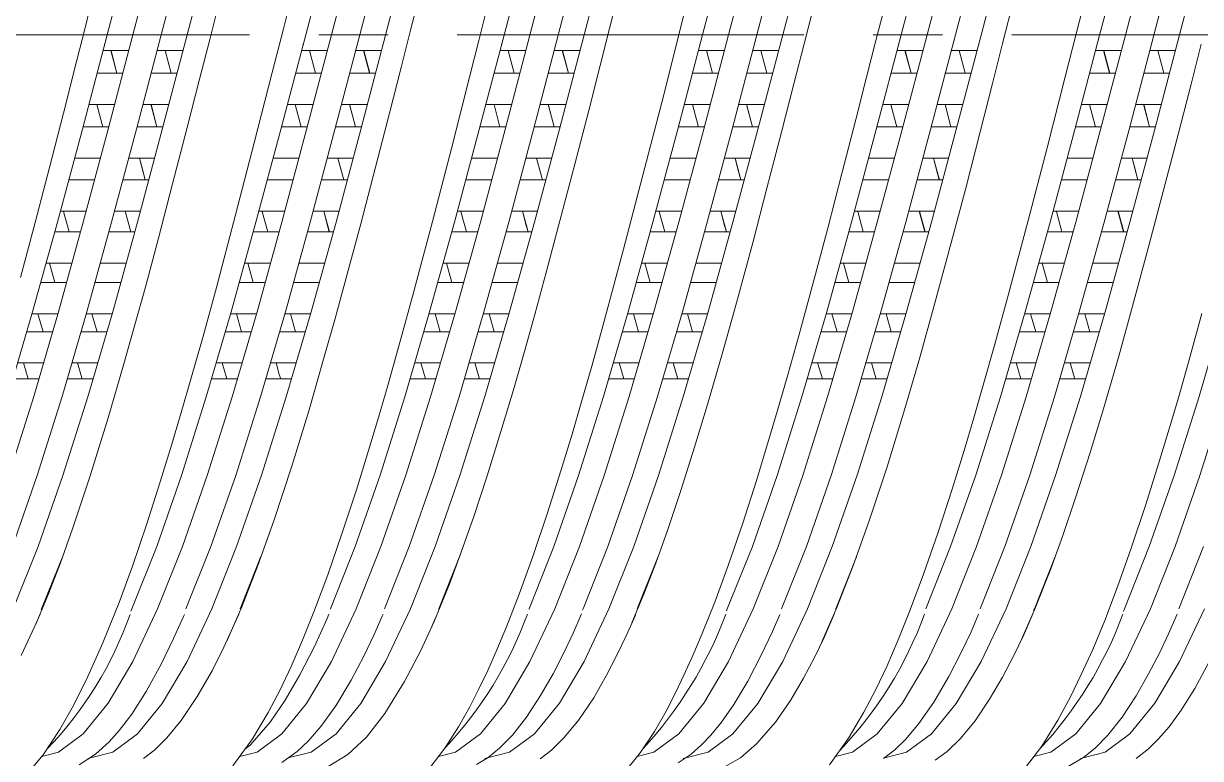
# Model space of a CAD drawing. Header units: millimetres. Extents: x 4229 to 8429, y -1187 to 1783.
# Drawn here: x 6461.32 to 6503.78, y -443.51 to -417.01 of the extents above; entities that cross this region are included whole.
import ezdxf

# ---------------------------------------------------------------- set-up
doc = ezdxf.new("R2010")
doc.units = ezdxf.units.MM
doc.linetypes.add('CENTER', pattern=[2, 1.25, -0.25, 0.25, -0.25])

msp = doc.modelspace()

# ---------------------------------------------------------------- linework, layer by layer
at = {"linetype": 'Continuous', "lineweight": 5}
for p, q in [((6465.226, -414.022), (6464.334, -417.422)), ((6466.157, -414.022), (6465.265, -417.422)), ((6467.18, -414.022), (6466.289, -417.422)), ((6468.115, -414.017), (6467.223, -417.417)), ((6472.392, -414.017), (6471.5, -417.417)), ((6473.323, -414.017), (6472.431, -417.417)), ((6474.346, -414.017), (6473.454, -417.417)), ((6475.281, -414.012), (6474.378, -417.427)), ((6479.557, -414.012), (6478.654, -417.427)), ((6480.488, -414.012), (6479.585, -417.427)), ((6481.511, -414.012), (6480.608, -417.427)), ((6482.435, -414.022), (6481.543, -417.422)), ((6486.711, -414.022), (6485.82, -417.422)), ((6487.642, -414.022), (6486.751, -417.422)), ((6488.666, -414.022), (6487.774, -417.422)), ((6489.6, -414.017), (6488.709, -417.417)), ((6493.877, -414.017), (6492.986, -417.417)), ((6494.808, -414.017), (6493.917, -417.417)), ((6495.831, -414.017), (6494.94, -417.417)), ((6496.766, -414.012), (6495.863, -417.427)), ((6501.043, -414.012), (6500.14, -417.427)), ((6501.974, -414.012), (6501.071, -417.427)), ((6502.997, -414.012), (6502.094, -417.427)), ((6503.92, -414.022), (6503.029, -417.422)), ((6482.922, -415.371), (6482.46, -417.196)), ((6470.695, -417.206), (6470.987, -416.063)), ((6475.629, -415.897), (6475.283, -417.247)), ((6489.931, -415.998), (6489.485, -417.745)), ((6497.098, -415.961), (6496.644, -417.733)), ((6463.54, -417.165), (6463.778, -416.221)), ((6468.372, -416.286), (6468.038, -417.592)), ((6485.025, -417.165), (6485.262, -416.23)), ((6499.305, -417.33), (6499.604, -416.164)), ((6477.745, -417.621), (6478.015, -416.567)), ((6492.073, -417.624), (6492.34, -416.581)), ((6463.233, -418.383), (6463.54, -417.165)), ((6470.293, -418.776), (6470.695, -417.206)), ((6475.283, -417.247), (6474.939, -418.595)), ((6482.46, -417.196), (6482.126, -418.52)), ((6484.72, -418.378), (6485.025, -417.165)), ((6498.897, -418.929), (6499.305, -417.33)), ((6464.334, -417.422), (6463.443, -420.823)), ((6464.236, -417.762), (6464.236, -417.76)), ((6465.265, -417.422), (6464.374, -420.823)), ((6466.289, -417.422), (6465.397, -420.823)), ((6467.223, -417.417), (6466.321, -420.832)), ((6468.038, -417.592), (6467.672, -419.021)), ((6471.5, -417.417), (6470.597, -420.832)), ((6471.397, -417.762), (6471.397, -417.76)), ((6472.431, -417.417), (6471.528, -420.832)), ((6473.454, -417.417), (6472.551, -420.832)), ((6474.378, -417.427), (6473.486, -420.828)), ((6477.406, -418.95), (6477.745, -417.621)), ((6478.654, -417.427), (6477.763, -420.828)), ((6478.566, -417.762), (6478.566, -417.76)), ((6479.585, -417.427), (6478.694, -420.828)), ((6480.608, -417.427), (6479.717, -420.828)), ((6481.543, -417.422), (6480.652, -420.823)), ((6485.82, -417.422), (6484.929, -420.823)), ((6485.722, -417.762), (6485.722, -417.76)), ((6486.751, -417.422), (6485.86, -420.823)), ((6487.774, -417.422), (6486.883, -420.823)), ((6488.709, -417.417), (6487.806, -420.832)), ((6489.485, -417.745), (6489.115, -419.184)), ((6491.735, -418.943), (6492.073, -417.624)), ((6492.986, -417.417), (6492.083, -420.832)), ((6492.883, -417.762), (6492.883, -417.76)), ((6493.917, -417.417), (6493.014, -420.832)), ((6494.94, -417.417), (6494.037, -420.832)), ((6495.863, -417.427), (6494.972, -420.828)), ((6496.644, -417.733), (6496.277, -419.174)), ((6500.14, -417.427), (6499.248, -420.828)), ((6500.049, -417.762), (6500.049, -417.76)), ((6501.071, -417.427), (6500.179, -420.828)), ((6502.094, -417.427), (6501.203, -420.828)), ((6503.029, -417.422), (6502.137, -420.823)), ((6503.806, -417.751), (6503.439, -419.196)), ((6464.186, -417.985), (6465.117, -417.985)), ((6464.236, -417.985), (6465.109, -417.985)), ((6464.486, -418.028), (6464.474, -417.985)), ((6464.692, -418.806), (6464.478, -417.985)), ((6464.691, -418.806), (6464.486, -418.028)), ((6466.132, -417.985), (6467.067, -417.985)), ((6466.14, -417.985), (6467.071, -417.985)), ((6466.645, -418.806), (6466.428, -417.985)), ((6466.646, -418.806), (6466.432, -417.985)), ((6471.347, -417.985), (6472.278, -417.985)), ((6471.397, -417.985), (6472.27, -417.985)), ((6471.647, -418.028), (6471.635, -417.985)), ((6471.854, -418.806), (6471.639, -417.985)), ((6471.852, -418.806), (6471.647, -418.028)), ((6473.293, -417.985), (6474.228, -417.985)), ((6473.301, -417.985), (6474.232, -417.985)), ((6473.806, -418.806), (6473.589, -417.985)), ((6473.808, -418.806), (6473.593, -417.985)), ((6478.515, -417.985), (6479.447, -417.985)), ((6478.566, -417.985), (6479.439, -417.985)), ((6478.815, -418.028), (6478.804, -417.985)), ((6479.022, -418.806), (6478.808, -417.985)), ((6479.021, -418.806), (6478.815, -418.028)), ((6480.462, -417.985), (6481.397, -417.985)), ((6480.47, -417.985), (6481.401, -417.985)), ((6480.975, -418.806), (6480.758, -417.985)), ((6480.976, -418.806), (6480.762, -417.985)), ((6485.671, -417.985), (6486.602, -417.985)), ((6485.722, -417.985), (6486.594, -417.985)), ((6485.971, -418.028), (6485.96, -417.985)), ((6486.178, -418.806), (6485.964, -417.985)), ((6486.177, -418.806), (6485.971, -418.028)), ((6487.618, -417.985), (6488.552, -417.985)), ((6487.626, -417.985), (6488.557, -417.985)), ((6488.131, -418.806), (6487.914, -417.985)), ((6488.132, -418.806), (6487.918, -417.985)), ((6492.833, -417.985), (6493.764, -417.985)), ((6492.883, -417.985), (6493.756, -417.985)), ((6493.132, -418.028), (6493.121, -417.985)), ((6493.339, -418.806), (6493.125, -417.985)), ((6493.338, -418.806), (6493.132, -418.028)), ((6494.779, -417.985), (6495.714, -417.985)), ((6494.787, -417.985), (6495.718, -417.985)), ((6495.292, -418.806), (6495.075, -417.985)), ((6495.293, -418.806), (6495.079, -417.985)), ((6499.999, -417.985), (6500.93, -417.985)), ((6500.049, -417.985), (6500.922, -417.985)), ((6500.298, -418.028), (6500.287, -417.985)), ((6500.505, -418.806), (6500.291, -417.985)), ((6500.504, -418.806), (6500.298, -418.028)), ((6501.945, -417.985), (6502.88, -417.985)), ((6501.953, -417.985), (6502.884, -417.985)), ((6502.458, -418.806), (6502.241, -417.985)), ((6502.459, -418.806), (6502.245, -417.985)), ((6462.758, -420.248), (6463.233, -418.383)), ((6474.939, -418.595), (6474.519, -420.241)), ((6482.126, -418.52), (6481.711, -420.145)), ((6484.343, -419.86), (6484.72, -418.378)), ((6464.903, -418.806), (6463.972, -418.806)), ((6464.893, -418.806), (6464.236, -418.806)), ((6466.853, -418.806), (6465.916, -418.806)), ((6466.854, -418.806), (6465.926, -418.806)), ((6467.672, -419.021), (6467.223, -420.762)), ((6469.64, -421.316), (6470.293, -418.776)), ((6472.064, -418.806), (6471.133, -418.806)), ((6472.054, -418.806), (6471.397, -418.806)), ((6474.015, -418.806), (6473.078, -418.806)), ((6474.015, -418.806), (6473.087, -418.806)), ((6476.755, -421.516), (6477.406, -418.95)), ((6479.232, -418.806), (6478.301, -418.806)), ((6479.223, -418.806), (6478.566, -418.806)), ((6481.183, -418.806), (6480.246, -418.806)), ((6481.184, -418.806), (6480.255, -418.806)), ((6486.388, -418.806), (6485.457, -418.806)), ((6486.379, -418.806), (6485.722, -418.806)), ((6488.339, -418.806), (6487.402, -418.806)), ((6488.34, -418.806), (6487.411, -418.806)), ((6491.342, -420.473), (6491.735, -418.943)), ((6493.55, -418.806), (6492.619, -418.806)), ((6493.54, -418.806), (6492.883, -418.806)), ((6495.5, -418.806), (6494.563, -418.806)), ((6495.501, -418.806), (6494.573, -418.806)), ((6498.247, -421.488), (6498.897, -418.929)), ((6500.716, -418.806), (6499.785, -418.806)), ((6500.706, -418.806), (6500.049, -418.806)), ((6502.666, -418.806), (6501.729, -418.806)), ((6502.667, -418.806), (6501.739, -418.806)), ((6489.115, -419.184), (6488.666, -420.929)), ((6496.277, -419.174), (6495.833, -420.92)), ((6503.439, -419.196), (6502.986, -420.962)), ((6483.666, -422.483), (6484.343, -419.86)), ((6462.253, -422.203), (6462.758, -420.248)), ((6463.676, -419.932), (6464.607, -419.932)), ((6463.965, -419.932), (6464.155, -420.655)), ((6464.236, -419.932), (6464.598, -419.932)), ((6465.622, -419.932), (6466.557, -419.932)), ((6465.631, -419.932), (6466.557, -419.932)), ((6465.918, -419.932), (6465.929, -419.971)), ((6465.92, -419.932), (6466.12, -420.69)), ((6465.929, -419.971), (6466.133, -420.741)), ((6470.837, -419.932), (6471.768, -419.932)), ((6471.126, -419.932), (6471.317, -420.655)), ((6471.397, -419.932), (6471.76, -419.932)), ((6472.783, -419.932), (6473.718, -419.932)), ((6472.792, -419.932), (6473.718, -419.932)), ((6473.08, -419.932), (6473.09, -419.971)), ((6473.081, -419.932), (6473.282, -420.69)), ((6473.09, -419.971), (6473.295, -420.741)), ((6474.519, -420.241), (6474.023, -422.186)), ((6478.005, -419.932), (6478.936, -419.932)), ((6478.294, -419.932), (6478.485, -420.655)), ((6478.566, -419.932), (6478.928, -419.932)), ((6479.951, -419.932), (6480.886, -419.932)), ((6479.96, -419.932), (6480.886, -419.932)), ((6480.248, -419.932), (6480.258, -419.971)), ((6480.249, -419.932), (6480.45, -420.69)), ((6480.258, -419.971), (6480.463, -420.741)), ((6481.711, -420.145), (6481.211, -422.079)), ((6485.161, -419.932), (6486.092, -419.932)), ((6485.45, -419.932), (6485.641, -420.655)), ((6485.722, -419.932), (6486.084, -419.932)), ((6487.107, -419.932), (6488.042, -419.932)), ((6487.116, -419.932), (6488.042, -419.932)), ((6487.404, -419.932), (6487.414, -419.971)), ((6487.405, -419.932), (6487.606, -420.69)), ((6487.414, -419.971), (6487.619, -420.741)), ((6492.323, -419.932), (6493.254, -419.932)), ((6492.611, -419.932), (6492.802, -420.655)), ((6492.883, -419.932), (6493.245, -419.932)), ((6494.269, -419.932), (6495.203, -419.932)), ((6494.277, -419.932), (6495.203, -419.932)), ((6494.565, -419.932), (6494.576, -419.971)), ((6494.566, -419.932), (6494.767, -420.69)), ((6494.576, -419.971), (6494.78, -420.741)), ((6499.489, -419.932), (6500.42, -419.932)), ((6499.777, -419.932), (6499.968, -420.655)), ((6500.049, -419.932), (6500.411, -419.932)), ((6501.435, -419.932), (6502.369, -419.932)), ((6501.443, -419.932), (6502.369, -419.932)), ((6501.731, -419.932), (6501.742, -419.971)), ((6501.732, -419.932), (6501.933, -420.69)), ((6501.742, -419.971), (6501.946, -420.741)), ((6464.392, -420.741), (6463.462, -420.741)), ((6464.155, -420.655), (6464.178, -420.741)), ((6464.386, -420.741), (6464.236, -420.741)), ((6466.343, -420.741), (6465.409, -420.741)), ((6466.342, -420.741), (6465.417, -420.741)), ((6466.12, -420.69), (6466.134, -420.741)), ((6467.223, -420.762), (6466.698, -422.789)), ((6471.553, -420.741), (6470.623, -420.741)), ((6471.317, -420.655), (6471.34, -420.741)), ((6471.547, -420.741), (6471.397, -420.741)), ((6473.504, -420.741), (6472.571, -420.741)), ((6473.503, -420.741), (6472.578, -420.741)), ((6473.282, -420.69), (6473.295, -420.741)), ((6478.722, -420.741), (6477.792, -420.741)), ((6478.485, -420.655), (6478.508, -420.741)), ((6478.715, -420.741), (6478.566, -420.741)), ((6480.673, -420.741), (6479.739, -420.741)), ((6480.671, -420.741), (6479.746, -420.741)), ((6480.45, -420.69), (6480.463, -420.741)), ((6485.878, -420.741), (6484.948, -420.741)), ((6485.641, -420.655), (6485.664, -420.741)), ((6485.871, -420.741), (6485.722, -420.741)), ((6487.829, -420.741), (6486.895, -420.741)), ((6487.827, -420.741), (6486.902, -420.741)), ((6487.606, -420.69), (6487.619, -420.741)), ((6490.839, -422.424), (6491.342, -420.473)), ((6493.039, -420.741), (6492.109, -420.741)), ((6492.802, -420.655), (6492.825, -420.741)), ((6493.032, -420.741), (6492.883, -420.741)), ((6494.99, -420.741), (6494.056, -420.741)), ((6494.989, -420.741), (6494.063, -420.741)), ((6494.767, -420.69), (6494.781, -420.741)), ((6500.205, -420.741), (6499.275, -420.741)), ((6499.968, -420.655), (6499.991, -420.741)), ((6500.198, -420.741), (6500.049, -420.741)), ((6502.156, -420.741), (6501.222, -420.741)), ((6502.155, -420.741), (6501.229, -420.741)), ((6501.933, -420.69), (6501.947, -420.741)), ((6463.443, -420.823), (6462.54, -424.179)), ((6464.374, -420.823), (6463.471, -424.179)), ((6465.397, -420.823), (6464.494, -424.179)), ((6466.321, -420.832), (6465.429, -424.175)), ((6470.597, -420.832), (6469.706, -424.175)), ((6471.528, -420.832), (6470.637, -424.175)), ((6472.551, -420.832), (6471.66, -424.175)), ((6473.486, -420.828), (6472.595, -424.17)), ((6477.763, -420.828), (6476.872, -424.17)), ((6478.694, -420.828), (6477.803, -424.17)), ((6479.717, -420.828), (6478.826, -424.17)), ((6480.652, -420.823), (6479.749, -424.179)), ((6484.929, -420.823), (6484.026, -424.179)), ((6485.86, -420.823), (6484.957, -424.179)), ((6486.883, -420.823), (6485.98, -424.179)), ((6487.806, -420.832), (6486.915, -424.175)), ((6488.666, -420.929), (6488.142, -422.948)), ((6492.083, -420.832), (6491.191, -424.175)), ((6493.014, -420.832), (6492.122, -424.175)), ((6494.037, -420.832), (6493.146, -424.175)), ((6494.972, -420.828), (6494.08, -424.17)), ((6495.833, -420.92), (6495.31, -422.952)), ((6499.248, -420.828), (6498.357, -424.17)), ((6500.179, -420.828), (6499.288, -424.17)), ((6501.203, -420.828), (6500.311, -424.17)), ((6502.137, -420.823), (6501.235, -424.179)), ((6502.986, -420.962), (6502.45, -423.019)), ((6464.236, -421.316), (6464.236, -421.316)), ((6468.969, -423.913), (6469.64, -421.316)), ((6471.397, -421.316), (6471.397, -421.316)), ((6476.073, -424.147), (6476.755, -421.516)), ((6478.566, -421.316), (6478.566, -421.316)), ((6485.722, -421.316), (6485.722, -421.316)), ((6492.883, -421.316), (6492.883, -421.316)), ((6497.567, -424.116), (6498.247, -421.488)), ((6500.049, -421.316), (6500.049, -421.316)), ((6463.162, -421.866), (6464.092, -421.866)), ((6465.114, -421.866), (6466.042, -421.866)), ((6465.117, -421.866), (6466.043, -421.866)), ((6465.609, -422.263), (6465.503, -421.866)), ((6465.515, -421.911), (6465.503, -421.866)), ((6465.713, -422.651), (6465.515, -421.911)), ((6470.323, -421.866), (6471.254, -421.866)), ((6472.275, -421.866), (6473.203, -421.866)), ((6472.278, -421.866), (6473.204, -421.866)), ((6472.77, -422.263), (6472.664, -421.866)), ((6472.676, -421.911), (6472.664, -421.866)), ((6472.874, -422.651), (6472.676, -421.911)), ((6477.492, -421.866), (6478.422, -421.866)), ((6479.443, -421.866), (6480.372, -421.866)), ((6479.446, -421.866), (6480.372, -421.866)), ((6479.938, -422.263), (6479.832, -421.866)), ((6479.844, -421.911), (6479.832, -421.866)), ((6480.042, -422.651), (6479.844, -421.911)), ((6484.647, -421.866), (6485.578, -421.866)), ((6486.599, -421.866), (6487.528, -421.866)), ((6486.602, -421.866), (6487.528, -421.866)), ((6487.094, -422.263), (6486.988, -421.866)), ((6487, -421.911), (6486.988, -421.866)), ((6487.198, -422.651), (6487, -421.911)), ((6491.809, -421.866), (6492.739, -421.866)), ((6493.761, -421.866), (6494.689, -421.866)), ((6493.764, -421.866), (6494.689, -421.866)), ((6494.255, -422.263), (6494.149, -421.866)), ((6494.162, -421.911), (6494.15, -421.866)), ((6494.359, -422.651), (6494.162, -421.911)), ((6498.975, -421.866), (6499.905, -421.866)), ((6500.927, -421.866), (6501.855, -421.866)), ((6500.93, -421.866), (6501.855, -421.866)), ((6501.421, -422.263), (6501.315, -421.866)), ((6501.328, -421.911), (6501.316, -421.866)), ((6501.526, -422.651), (6501.328, -421.911)), ((6461.735, -424.182), (6462.253, -422.203)), ((6465.714, -422.651), (6465.609, -422.263)), ((6472.875, -422.651), (6472.77, -422.263)), ((6474.023, -422.186), (6473.488, -424.232)), ((6480.043, -422.651), (6479.938, -422.263)), ((6481.211, -422.079), (6480.672, -424.128)), ((6487.199, -422.651), (6487.094, -422.263)), ((6490.331, -424.39), (6490.839, -422.424)), ((6494.36, -422.651), (6494.255, -422.263)), ((6501.526, -422.651), (6501.421, -422.263)), ((6463.881, -422.651), (6462.952, -422.651)), ((6465.831, -422.651), (6464.905, -422.651)), ((6465.833, -422.651), (6464.906, -422.651)), ((6466.698, -422.789), (6466.187, -424.749)), ((6471.042, -422.651), (6470.113, -422.651)), ((6472.994, -422.651), (6472.067, -422.651)), ((6472.993, -422.651), (6472.067, -422.651)), ((6478.21, -422.651), (6477.282, -422.651)), ((6480.161, -422.651), (6479.235, -422.651)), ((6480.163, -422.651), (6479.236, -422.651)), ((6482.966, -425.146), (6483.666, -422.483)), ((6485.366, -422.651), (6484.437, -422.651)), ((6487.317, -422.651), (6486.391, -422.651)), ((6487.318, -422.651), (6486.392, -422.651)), ((6492.527, -422.651), (6491.599, -422.651)), ((6494.478, -422.651), (6493.552, -422.651)), ((6494.48, -422.651), (6493.553, -422.651)), ((6499.693, -422.651), (6498.765, -422.651)), ((6501.644, -422.651), (6500.718, -422.651)), ((6501.646, -422.651), (6500.719, -422.651)), ((6488.142, -422.948), (6487.639, -424.877)), ((6495.31, -422.952), (6494.789, -424.922)), ((6502.45, -423.019), (6501.93, -424.983)), ((6462.647, -423.777), (6463.577, -423.777)), ((6462.78, -423.835), (6462.764, -423.777)), ((6462.97, -424.526), (6462.78, -423.835)), ((6464.602, -423.777), (6465.53, -423.777)), ((6464.602, -423.777), (6465.526, -423.777)), ((6464.988, -423.777), (6465.116, -424.254)), ((6464.993, -423.777), (6465.197, -424.526)), ((6468.28, -426.526), (6468.969, -423.913)), ((6469.808, -423.777), (6470.738, -423.777)), ((6469.941, -423.835), (6469.926, -423.777)), ((6470.131, -424.526), (6469.941, -423.835)), ((6471.763, -423.777), (6472.691, -423.777)), ((6471.763, -423.777), (6472.687, -423.777)), ((6472.15, -423.777), (6472.277, -424.254)), ((6472.154, -423.777), (6472.359, -424.526)), ((6475.362, -426.805), (6476.073, -424.147)), ((6476.976, -423.777), (6477.907, -423.777)), ((6477.11, -423.835), (6477.094, -423.777)), ((6477.3, -424.526), (6477.11, -423.835)), ((6478.931, -423.777), (6479.856, -423.777)), ((6478.932, -423.777), (6479.86, -423.777)), ((6479.318, -423.777), (6479.445, -424.254)), ((6479.322, -423.777), (6479.527, -424.526)), ((6480.672, -424.128), (6480.189, -425.937)), ((6484.132, -423.777), (6485.063, -423.777)), ((6484.266, -423.835), (6484.25, -423.777)), ((6484.456, -424.526), (6484.266, -423.835)), ((6486.087, -423.777), (6487.012, -423.777)), ((6486.088, -423.777), (6487.016, -423.777)), ((6486.474, -423.777), (6486.601, -424.254)), ((6486.478, -423.777), (6486.683, -424.526)), ((6491.294, -423.777), (6492.224, -423.777)), ((6491.427, -423.835), (6491.411, -423.777)), ((6491.617, -424.526), (6491.427, -423.835)), ((6493.249, -423.777), (6494.177, -423.777)), ((6493.249, -423.777), (6494.173, -423.777)), ((6493.635, -423.777), (6493.762, -424.254)), ((6493.639, -423.777), (6493.844, -424.526)), ((6496.857, -426.772), (6497.567, -424.116)), ((6498.46, -423.777), (6499.39, -423.777)), ((6498.593, -423.835), (6498.577, -423.777)), ((6498.783, -424.526), (6498.593, -423.835)), ((6500.415, -423.777), (6501.343, -423.777)), ((6500.415, -423.777), (6501.339, -423.777)), ((6500.801, -423.777), (6500.929, -424.254)), ((6500.805, -423.777), (6501.01, -424.526)), ((6461.208, -426.167), (6461.735, -424.182)), ((6462.54, -424.179), (6461.649, -427.406)), ((6463.371, -424.526), (6462.444, -424.526)), ((6463.471, -424.179), (6462.58, -427.406)), ((6464.494, -424.179), (6463.603, -427.406)), ((6465.325, -424.526), (6464.398, -424.526)), ((6465.32, -424.526), (6464.4, -424.526)), ((6465.429, -424.175), (6464.538, -427.402)), ((6465.116, -424.254), (6465.19, -424.526)), ((6469.706, -424.175), (6468.814, -427.402)), ((6470.532, -424.526), (6469.605, -424.526)), ((6470.637, -424.175), (6469.745, -427.402)), ((6471.66, -424.175), (6470.769, -427.402)), ((6472.487, -424.526), (6471.559, -424.526)), ((6472.481, -424.526), (6471.561, -424.526)), ((6472.595, -424.17), (6471.692, -427.411)), ((6472.277, -424.254), (6472.351, -424.526)), ((6473.488, -424.232), (6472.998, -426.055)), ((6476.872, -424.17), (6475.969, -427.411)), ((6477.7, -424.526), (6476.773, -424.526)), ((6477.803, -424.17), (6476.9, -427.411)), ((6478.826, -424.17), (6477.923, -427.411)), ((6479.655, -424.526), (6478.728, -424.526)), ((6479.65, -424.526), (6478.729, -424.526)), ((6479.749, -424.179), (6478.858, -427.406)), ((6479.445, -424.254), (6479.52, -424.526)), ((6484.026, -424.179), (6483.134, -427.406)), ((6484.856, -424.526), (6483.929, -424.526)), ((6484.957, -424.179), (6484.065, -427.406)), ((6485.98, -424.179), (6485.088, -427.406)), ((6486.811, -424.526), (6485.884, -424.526)), ((6486.806, -424.526), (6485.885, -424.526)), ((6486.915, -424.175), (6486.023, -427.402)), ((6486.601, -424.254), (6486.676, -424.526)), ((6489.809, -426.365), (6490.331, -424.39)), ((6491.191, -424.175), (6490.3, -427.402)), ((6492.017, -424.526), (6491.091, -424.526)), ((6492.122, -424.175), (6491.231, -427.402)), ((6493.146, -424.175), (6492.254, -427.402)), ((6493.972, -424.526), (6493.045, -424.526)), ((6493.967, -424.526), (6493.046, -424.526)), ((6494.08, -424.17), (6493.177, -427.411)), ((6493.762, -424.254), (6493.837, -424.526)), ((6498.357, -424.17), (6497.454, -427.411)), ((6499.183, -424.526), (6498.257, -424.526)), ((6499.288, -424.17), (6498.385, -427.411)), ((6500.311, -424.17), (6499.408, -427.411)), ((6501.138, -424.526), (6500.211, -424.526)), ((6501.133, -424.526), (6500.212, -424.526)), ((6501.235, -424.179), (6500.343, -427.406)), ((6500.929, -424.254), (6501.003, -424.526)), ((6466.187, -424.749), (6465.727, -426.469)), ((6487.639, -424.877), (6487.047, -427.078)), ((6494.789, -424.922), (6494.174, -427.184)), ((6501.93, -424.983), (6501.332, -427.2)), ((6464.236, -425.117), (6464.236, -425.107)), ((6471.397, -425.117), (6471.397, -425.107)), ((6478.566, -425.117), (6478.566, -425.107)), ((6482.271, -427.74), (6482.966, -425.146)), ((6485.722, -425.117), (6485.722, -425.107)), ((6492.883, -425.117), (6492.883, -425.107)), ((6500.049, -425.117), (6500.049, -425.107)), ((6462.133, -425.652), (6463.06, -425.652)), ((6462.254, -425.652), (6462.446, -426.354)), ((6464.088, -425.652), (6465.018, -425.652)), ((6464.236, -425.652), (6465.011, -425.652)), ((6469.294, -425.652), (6470.221, -425.652)), ((6469.415, -425.652), (6469.607, -426.354)), ((6471.249, -425.652), (6472.179, -425.652)), ((6471.397, -425.652), (6472.172, -425.652)), ((6476.463, -425.652), (6477.39, -425.652)), ((6476.583, -425.652), (6476.776, -426.354)), ((6478.417, -425.652), (6479.347, -425.652)), ((6478.566, -425.652), (6479.341, -425.652)), ((6483.618, -425.652), (6484.546, -425.652)), ((6483.739, -425.652), (6483.932, -426.354)), ((6485.573, -425.652), (6486.503, -425.652)), ((6485.722, -425.652), (6486.497, -425.652)), ((6490.78, -425.652), (6491.707, -425.652)), ((6490.901, -425.652), (6491.093, -426.354)), ((6492.734, -425.652), (6493.665, -425.652)), ((6492.883, -425.652), (6493.658, -425.652)), ((6497.946, -425.652), (6498.873, -425.652)), ((6498.067, -425.652), (6498.259, -426.354)), ((6499.9, -425.652), (6500.831, -425.652)), ((6500.049, -425.652), (6500.824, -425.652)), ((6472.998, -426.055), (6472.56, -427.649)), ((6480.189, -425.937), (6479.765, -427.498)), ((6462.867, -426.354), (6461.938, -426.354)), ((6464.826, -426.354), (6463.892, -426.354)), ((6464.818, -426.354), (6464.236, -426.354)), ((6465.727, -426.469), (6465.317, -427.957)), ((6467.785, -428.335), (6468.28, -426.526)), ((6470.028, -426.354), (6469.099, -426.354)), ((6471.987, -426.354), (6471.053, -426.354)), ((6471.979, -426.354), (6471.397, -426.354)), ((6477.196, -426.354), (6476.268, -426.354)), ((6479.155, -426.354), (6478.222, -426.354)), ((6479.148, -426.354), (6478.566, -426.354)), ((6484.352, -426.354), (6483.423, -426.354)), ((6486.311, -426.354), (6485.378, -426.354)), ((6486.304, -426.354), (6485.722, -426.354)), ((6489.303, -428.219), (6489.809, -426.365)), ((6491.513, -426.354), (6490.585, -426.354)), ((6493.473, -426.354), (6492.539, -426.354)), ((6493.465, -426.354), (6492.883, -426.354)), ((6498.679, -426.354), (6497.751, -426.354)), ((6500.639, -426.354), (6499.705, -426.354)), ((6500.631, -426.354), (6500.049, -426.354)), ((6474.871, -428.592), (6475.362, -426.805)), ((6487.047, -427.078), (6486.54, -428.884)), ((6496.362, -428.572), (6496.857, -426.772)), ((6461.649, -427.406), (6460.757, -430.463)), ((6461.626, -427.48), (6462.549, -427.48)), ((6462.58, -427.406), (6461.688, -430.463)), ((6462.023, -428.123), (6461.838, -427.48)), ((6463.603, -427.406), (6462.712, -430.463)), ((6463.579, -427.48), (6464.505, -427.48)), ((6464.538, -427.402), (6463.635, -430.471)), ((6463.971, -428.123), (6463.79, -427.48)), ((6464.236, -427.48), (6464.498, -427.48)), ((6468.814, -427.402), (6467.911, -430.471)), ((6468.787, -427.48), (6469.71, -427.48)), ((6469.745, -427.402), (6468.843, -430.471)), ((6469.185, -428.123), (6468.999, -427.48)), ((6470.769, -427.402), (6469.866, -430.471)), ((6470.74, -427.48), (6471.666, -427.48)), ((6471.692, -427.411), (6470.801, -430.467)), ((6471.133, -428.123), (6470.952, -427.48)), ((6471.397, -427.48), (6471.659, -427.48)), ((6475.969, -427.411), (6475.077, -430.467)), ((6475.955, -427.48), (6476.879, -427.48)), ((6476.9, -427.411), (6476.008, -430.467)), ((6476.353, -428.123), (6476.168, -427.48)), ((6477.923, -427.411), (6477.031, -430.467)), ((6477.909, -427.48), (6478.834, -427.48)), ((6478.858, -427.406), (6477.966, -430.463)), ((6478.301, -428.123), (6478.12, -427.48)), ((6478.566, -427.48), (6478.827, -427.48)), ((6479.765, -427.498), (6479.394, -428.837)), ((6483.134, -427.406), (6482.243, -430.463)), ((6483.111, -427.48), (6484.035, -427.48)), ((6484.065, -427.406), (6483.174, -430.463)), ((6483.509, -428.123), (6483.324, -427.48)), ((6485.088, -427.406), (6484.197, -430.463)), ((6485.065, -427.48), (6485.99, -427.48)), ((6486.023, -427.402), (6485.12, -430.471)), ((6485.457, -428.123), (6485.276, -427.48)), ((6485.722, -427.48), (6485.983, -427.48)), ((6490.3, -427.402), (6489.397, -430.471)), ((6490.272, -427.48), (6491.196, -427.48)), ((6491.231, -427.402), (6490.328, -430.471)), ((6490.67, -428.123), (6490.485, -427.48)), ((6492.254, -427.402), (6491.351, -430.471)), ((6492.226, -427.48), (6493.152, -427.48)), ((6493.177, -427.411), (6492.286, -430.467)), ((6492.618, -428.123), (6492.437, -427.48)), ((6492.883, -427.48), (6493.145, -427.48)), ((6494.174, -427.184), (6493.65, -429.054)), ((6497.454, -427.411), (6496.563, -430.467)), ((6497.438, -427.48), (6498.362, -427.48)), ((6498.385, -427.411), (6497.494, -430.467)), ((6497.836, -428.123), (6497.651, -427.48)), ((6499.408, -427.411), (6498.517, -430.467)), ((6499.392, -427.48), (6500.318, -427.48)), ((6500.343, -427.406), (6499.452, -430.463)), ((6499.784, -428.123), (6499.603, -427.48)), ((6500.049, -427.48), (6500.311, -427.48)), ((6501.332, -427.2), (6500.832, -429.006)), ((6503.372, -429.135), (6503.831, -427.465)), ((6504.62, -427.406), (6503.728, -430.463)), ((6465.317, -427.957), (6464.939, -429.287)), ((6472.56, -427.649), (6472.17, -429.036)), ((6481.822, -429.367), (6482.271, -427.74)), ((6462.363, -428.123), (6461.447, -428.123)), ((6464.318, -428.123), (6463.4, -428.123)), ((6464.313, -428.123), (6464.236, -428.123)), ((6467.361, -429.835), (6467.785, -428.335)), ((6469.524, -428.123), (6468.608, -428.123)), ((6471.479, -428.123), (6470.561, -428.123)), ((6471.475, -428.123), (6471.397, -428.123)), ((6476.693, -428.123), (6475.776, -428.123)), ((6478.647, -428.123), (6477.73, -428.123)), ((6478.643, -428.123), (6478.566, -428.123)), ((6483.849, -428.123), (6482.932, -428.123)), ((6485.803, -428.123), (6484.886, -428.123)), ((6485.799, -428.123), (6485.722, -428.123)), ((6488.868, -429.76), (6489.303, -428.219)), ((6491.01, -428.123), (6490.094, -428.123)), ((6492.965, -428.123), (6492.047, -428.123)), ((6492.96, -428.123), (6492.883, -428.123)), ((6498.176, -428.123), (6497.26, -428.123)), ((6500.131, -428.123), (6499.213, -428.123)), ((6500.126, -428.123), (6500.049, -428.123)), ((6464.236, -428.425), (6464.236, -428.434)), ((6471.397, -428.425), (6471.397, -428.434)), ((6474.458, -430.058), (6474.871, -428.592)), ((6478.566, -428.425), (6478.566, -428.434)), ((6479.394, -428.837), (6478.997, -430.22)), ((6485.722, -428.425), (6485.722, -428.434)), ((6492.883, -428.425), (6492.883, -428.434)), ((6495.946, -430.05), (6496.362, -428.572)), ((6500.049, -428.425), (6500.049, -428.434)), ((6461.113, -429.249), (6462.038, -429.249)), ((6461.321, -429.249), (6461.492, -429.823)), ((6463.068, -429.249), (6463.991, -429.249)), ((6463.269, -429.249), (6463.387, -429.663)), ((6468.274, -429.249), (6469.199, -429.249)), ((6468.483, -429.249), (6468.654, -429.823)), ((6470.229, -429.249), (6471.152, -429.249)), ((6470.43, -429.249), (6470.548, -429.663)), ((6472.17, -429.036), (6471.621, -430.937)), ((6475.443, -429.249), (6476.368, -429.249)), ((6475.651, -429.249), (6475.822, -429.823)), ((6477.398, -429.249), (6478.32, -429.249)), ((6477.599, -429.249), (6477.717, -429.663)), ((6482.599, -429.249), (6483.524, -429.249)), ((6482.807, -429.249), (6482.978, -429.823)), ((6484.554, -429.249), (6485.476, -429.249)), ((6484.755, -429.249), (6484.873, -429.663)), ((6486.54, -428.884), (6485.997, -430.75)), ((6489.76, -429.249), (6490.685, -429.249)), ((6489.968, -429.249), (6490.139, -429.823)), ((6491.715, -429.249), (6492.637, -429.249)), ((6491.916, -429.249), (6492.034, -429.663)), ((6493.65, -429.054), (6493.104, -430.947)), ((6496.926, -429.249), (6497.851, -429.249)), ((6497.134, -429.249), (6497.305, -429.823)), ((6498.881, -429.249), (6499.803, -429.249)), ((6499.082, -429.249), (6499.2, -429.663)), ((6500.832, -429.006), (6500.278, -430.909)), ((6502.982, -430.504), (6503.372, -429.135)), ((6463.387, -429.663), (6463.436, -429.823)), ((6464.939, -429.287), (6464.369, -431.226)), ((6470.548, -429.663), (6470.597, -429.823)), ((6477.717, -429.663), (6477.765, -429.823)), ((6481.443, -430.69), (6481.822, -429.367)), ((6484.873, -429.663), (6484.921, -429.823)), ((6492.034, -429.663), (6492.082, -429.823)), ((6499.2, -429.663), (6499.248, -429.823)), ((6461.872, -429.823), (6460.943, -429.823)), ((6463.823, -429.823), (6462.897, -429.823)), ((6467.012, -431.04), (6467.361, -429.835)), ((6469.033, -429.823), (6468.104, -429.823)), ((6470.984, -429.823), (6470.058, -429.823)), ((6474.123, -431.223), (6474.458, -430.058)), ((6476.202, -429.823), (6475.272, -429.823)), ((6478.152, -429.823), (6477.227, -429.823)), ((6483.358, -429.823), (6482.428, -429.823)), ((6485.308, -429.823), (6484.383, -429.823)), ((6488.509, -430.999), (6488.868, -429.76)), ((6490.519, -429.823), (6489.59, -429.823)), ((6492.469, -429.823), (6491.544, -429.823)), ((6495.608, -431.226), (6495.946, -430.05)), ((6497.685, -429.823), (6496.756, -429.823)), ((6499.635, -429.823), (6498.71, -429.823)), ((6461.688, -430.463), (6460.785, -433.308)), ((6462.712, -430.463), (6461.809, -433.308)), ((6463.635, -430.471), (6462.743, -433.305)), ((6467.911, -430.471), (6467.02, -433.305)), ((6468.843, -430.471), (6467.951, -433.305)), ((6469.866, -430.471), (6468.974, -433.305)), ((6470.801, -430.467), (6469.909, -433.301)), ((6475.077, -430.467), (6474.186, -433.301)), ((6476.008, -430.467), (6475.117, -433.301)), ((6477.031, -430.467), (6476.14, -433.301)), ((6477.966, -430.463), (6477.063, -433.308)), ((6478.997, -430.22), (6478.545, -431.727)), ((6482.243, -430.463), (6481.34, -433.308)), ((6483.174, -430.463), (6482.271, -433.308)), ((6484.197, -430.463), (6483.294, -433.308)), ((6485.12, -430.471), (6484.229, -433.305)), ((6489.397, -430.471), (6488.506, -433.305)), ((6490.328, -430.471), (6489.437, -433.305)), ((6491.351, -430.471), (6490.46, -433.305)), ((6492.286, -430.467), (6491.395, -433.301)), ((6496.563, -430.467), (6495.671, -433.301)), ((6497.494, -430.467), (6496.602, -433.301)), ((6498.517, -430.467), (6497.626, -433.301)), ((6499.452, -430.463), (6498.549, -433.308)), ((6502.653, -431.624), (6502.982, -430.504)), ((6503.728, -430.463), (6502.826, -433.308)), ((6504.659, -430.463), (6503.757, -433.308)), ((6471.621, -430.937), (6471, -432.971)), ((6481.11, -431.815), (6481.443, -430.69)), ((6485.997, -430.75), (6485.532, -432.287)), ((6493.104, -430.947), (6492.478, -432.995)), ((6500.278, -430.909), (6499.797, -432.483)), ((6464.369, -431.226), (6463.722, -433.324)), ((6466.672, -432.182), (6467.012, -431.04)), ((6473.77, -432.412), (6474.123, -431.223)), ((6488.171, -432.135), (6488.509, -430.999)), ((6495.259, -432.402), (6495.608, -431.226)), ((6478.545, -431.727), (6478.046, -433.319)), ((6502.27, -432.883), (6502.653, -431.624)), ((6466.255, -433.542), (6466.672, -432.182)), ((6480.706, -433.135), (6481.11, -431.815)), ((6487.758, -433.487), (6488.171, -432.135)), ((6473.331, -433.828), (6473.77, -432.412)), ((6485.532, -432.287), (6485.037, -433.855)), ((6494.824, -433.805), (6495.259, -432.402)), ((6499.797, -432.483), (6499.285, -434.074)), ((6471, -432.971), (6470.361, -434.909)), ((6492.478, -432.995), (6491.833, -434.948)), ((6501.805, -434.352), (6502.27, -432.883)), ((6461.809, -433.308), (6460.917, -435.87)), ((6462.743, -433.305), (6461.852, -435.867)), ((6463.722, -433.324), (6463.091, -435.231)), ((6467.02, -433.305), (6466.129, -435.867)), ((6467.951, -433.305), (6467.06, -435.867)), ((6468.974, -433.305), (6468.083, -435.867)), ((6469.909, -433.301), (6469.006, -435.874)), ((6474.186, -433.301), (6473.283, -435.874)), ((6475.117, -433.301), (6474.214, -435.874)), ((6476.14, -433.301), (6475.237, -435.874)), ((6477.063, -433.308), (6476.172, -435.87)), ((6478.046, -433.319), (6477.56, -434.79)), ((6480.22, -434.658), (6480.706, -433.135)), ((6481.34, -433.308), (6480.449, -435.87)), ((6482.271, -433.308), (6481.38, -435.87)), ((6483.294, -433.308), (6482.403, -435.87)), ((6484.229, -433.305), (6483.338, -435.867)), ((6487.266, -435.029), (6487.758, -433.487)), ((6488.506, -433.305), (6487.614, -435.867)), ((6489.437, -433.305), (6488.545, -435.867)), ((6490.46, -433.305), (6489.568, -435.867)), ((6491.395, -433.301), (6490.492, -435.874)), ((6495.671, -433.301), (6494.768, -435.874)), ((6496.602, -433.301), (6495.699, -435.874)), ((6497.626, -433.301), (6496.723, -435.874)), ((6498.549, -433.308), (6497.657, -435.87)), ((6502.826, -433.308), (6501.934, -435.87)), ((6503.757, -433.308), (6502.865, -435.87)), ((6465.762, -435.085), (6466.255, -433.542)), ((6472.809, -435.417), (6473.331, -433.828)), ((6485.037, -433.855), (6484.569, -435.253)), ((6494.305, -435.387), (6494.824, -433.805)), ((6499.285, -434.074), (6498.812, -435.469)), ((6501.281, -435.927), (6501.805, -434.352)), ((6479.693, -436.226), (6480.22, -434.658)), ((6465.247, -436.584), (6465.762, -435.085)), ((6470.361, -434.909), (6469.772, -436.554)), ((6477.56, -434.79), (6477.114, -436.069)), ((6486.745, -436.55), (6487.266, -435.029)), ((6491.833, -434.948), (6491.242, -436.594)), ((6463.091, -435.231), (6462.652, -436.455)), ((6472.293, -436.893), (6472.809, -435.417)), ((6484.569, -435.253), (6484.131, -436.471)), ((6493.787, -436.87), (6494.305, -435.387)), ((6498.812, -435.469), (6498.381, -436.67)), ((6461.852, -435.867), (6460.949, -438.123)), ((6466.129, -435.867), (6465.226, -438.123)), ((6467.06, -435.867), (6466.157, -438.123)), ((6468.083, -435.867), (6467.18, -438.123)), ((6469.006, -435.874), (6468.115, -438.12)), ((6473.283, -435.874), (6472.392, -438.12)), ((6474.214, -435.874), (6473.323, -438.12)), ((6475.237, -435.874), (6474.346, -438.12)), ((6476.172, -435.87), (6475.281, -438.117)), ((6480.449, -435.87), (6479.557, -438.117)), ((6481.38, -435.87), (6480.488, -438.117)), ((6482.403, -435.87), (6481.511, -438.117)), ((6483.338, -435.867), (6482.435, -438.123)), ((6487.614, -435.867), (6486.711, -438.123)), ((6488.545, -435.867), (6487.642, -438.123)), ((6489.568, -435.867), (6488.666, -438.123)), ((6490.492, -435.874), (6489.6, -438.12)), ((6494.768, -435.874), (6493.877, -438.12)), ((6495.699, -435.874), (6494.808, -438.12)), ((6496.723, -435.874), (6495.831, -438.12)), ((6497.657, -435.87), (6496.766, -438.117)), ((6500.788, -437.325), (6501.281, -435.927)), ((6501.934, -435.87), (6501.043, -438.117)), ((6502.865, -435.87), (6501.974, -438.117)), ((6503.888, -435.87), (6502.997, -438.117)), ((6462.757, -436.163), (6461.972, -438.123)), ((6462.652, -436.455), (6462.218, -437.58)), ((6469.886, -436.235), (6469.138, -438.12)), ((6477.085, -436.147), (6476.304, -438.117)), ((6477.114, -436.069), (6476.696, -437.196)), ((6479.204, -437.591), (6479.693, -436.226)), ((6484.241, -436.166), (6483.458, -438.123)), ((6484.131, -436.471), (6483.702, -437.583)), ((6491.368, -436.245), (6490.624, -438.12)), ((6498.546, -436.21), (6497.789, -438.117)), ((6464.765, -437.889), (6465.247, -436.584)), ((6469.772, -436.554), (6469.191, -438.043)), ((6471.817, -438.166), (6472.293, -436.893)), ((6486.257, -437.872), (6486.745, -436.55)), ((6491.242, -436.594), (6490.664, -438.074)), ((6493.309, -438.149), (6493.787, -436.87)), ((6498.381, -436.67), (6497.796, -438.156)), ((6476.696, -437.196), (6476.245, -438.312)), ((6500.325, -438.537), (6500.788, -437.325)), ((6462.218, -437.58), (6461.761, -438.672)), ((6478.745, -438.771), (6479.204, -437.591)), ((6483.702, -437.583), (6483.269, -438.618)), ((6461.972, -438.123), (6461.96, -438.15)), ((6464.178, -439.346), (6464.765, -437.889)), ((6465.226, -438.123), (6465.187, -438.206)), ((6466.157, -438.123), (6465.265, -440.016)), ((6468.115, -438.12), (6467.223, -440.014)), ((6469.191, -438.043), (6468.65, -439.281)), ((6471.383, -439.253), (6471.817, -438.166)), ((6472.392, -438.12), (6472.389, -438.126)), ((6473.323, -438.12), (6472.431, -440.014)), ((6475.281, -438.117), (6474.378, -440.019)), ((6476.304, -438.117), (6476.298, -438.13)), ((6479.557, -438.117), (6479.547, -438.14)), ((6480.488, -438.117), (6479.585, -440.019)), ((6481.511, -438.117), (6481.486, -438.17)), ((6482.435, -438.123), (6481.543, -440.016)), ((6485.806, -439.006), (6486.257, -437.872)), ((6486.711, -438.123), (6486.679, -438.193)), ((6487.642, -438.123), (6486.751, -440.016)), ((6489.6, -438.12), (6488.709, -440.014)), ((6490.664, -438.074), (6490.126, -439.304)), ((6490.624, -438.12), (6490.618, -438.132)), ((6492.874, -439.241), (6493.309, -438.149)), ((6494.808, -438.12), (6493.917, -440.014)), ((6496.766, -438.117), (6495.863, -440.019)), ((6497.796, -438.156), (6497.272, -439.328)), ((6497.789, -438.117), (6497.762, -438.175)), ((6501.043, -438.117), (6501.004, -438.2)), ((6501.974, -438.117), (6501.071, -440.019)), ((6503.92, -438.123), (6503.029, -440.016)), ((6461.722, -438.761), (6461.916, -438.311)), ((6466.734, -439.191), (6467.09, -438.398)), ((6467.09, -438.398), (6467.124, -438.317)), ((6468.875, -438.794), (6469.083, -438.311)), ((6471.815, -439.475), (6472.273, -438.465)), ((6472.273, -438.465), (6472.336, -438.312)), ((6473.962, -439.062), (6474.264, -438.379)), ((6474.264, -438.379), (6474.291, -438.314)), ((6475.637, -439.645), (6476.136, -438.571)), ((6476.245, -438.312), (6475.988, -438.889)), ((6476.136, -438.571), (6476.248, -438.307)), ((6481.15, -439), (6481.455, -438.302)), ((6483.061, -439.085), (6483.393, -438.341)), ((6483.393, -438.341), (6483.402, -438.318)), ((6488.34, -438.93), (6488.61, -438.316)), ((6490.202, -439.146), (6490.568, -438.308)), ((6495.502, -438.941), (6495.776, -438.314)), ((6497.404, -439.051), (6497.733, -438.302)), ((6499.893, -439.579), (6500.325, -438.537)), ((6502.624, -439.024), (6502.941, -438.311)), ((6461.237, -439.798), (6461.722, -438.761)), ((6468.548, -439.504), (6468.875, -438.794)), ((6478.4, -439.595), (6478.745, -438.771)), ((6480.816, -439.702), (6481.15, -439)), ((6485.469, -439.799), (6485.806, -439.006)), ((6487.934, -439.79), (6488.34, -438.93)), ((6495.152, -439.687), (6495.502, -438.941)), ((6502.297, -439.713), (6502.624, -439.024)), ((6463.641, -440.556), (6464.178, -439.346)), ((6466.288, -440.11), (6466.734, -439.191)), ((6470.973, -440.201), (6471.383, -439.253)), ((6473.601, -439.82), (6473.962, -439.062)), ((6482.742, -439.758), (6483.061, -439.085)), ((6489.867, -439.844), (6490.202, -439.146)), ((6492.462, -440.192), (6492.874, -439.241)), ((6497.049, -439.794), (6497.404, -439.051)), ((6468.121, -440.349), (6468.548, -439.504)), ((6471.294, -440.498), (6471.815, -439.475)), ((6473.14, -440.694), (6473.601, -439.82)), ((6475.066, -440.737), (6475.637, -439.645)), ((6478.068, -440.337), (6478.4, -439.595)), ((6480.426, -440.459), (6480.816, -439.702)), ((6482.355, -440.515), (6482.742, -439.758)), ((6485.147, -440.512), (6485.469, -439.799)), ((6487.451, -440.72), (6487.934, -439.79)), ((6489.462, -440.614), (6489.867, -439.844)), ((6494.703, -440.554), (6495.152, -439.687)), ((6496.64, -440.577), (6497.049, -439.794)), ((6499.482, -440.491), (6499.893, -439.579)), ((6501.909, -440.464), (6502.297, -439.713)), ((6465.265, -440.016), (6464.374, -441.524)), ((6465.75, -441.095), (6466.288, -440.11)), ((6467.223, -440.014), (6466.321, -441.528)), ((6470.578, -441.034), (6470.973, -440.201)), ((6472.431, -440.014), (6471.528, -441.528)), ((6474.378, -440.019), (6473.486, -441.526)), ((6479.585, -440.019), (6478.694, -441.526)), ((6481.543, -440.016), (6480.652, -441.524)), ((6486.751, -440.016), (6485.86, -441.524)), ((6488.709, -440.014), (6487.806, -441.528)), ((6492.066, -441.028), (6492.462, -440.192)), ((6493.917, -440.014), (6493.014, -441.528)), ((6495.863, -440.019), (6494.972, -441.526)), ((6501.071, -440.019), (6500.179, -441.526)), ((6503.029, -440.016), (6502.137, -441.524)), ((6503.572, -440.995), (6504.093, -440.028)), ((6463.122, -441.607), (6463.641, -440.556)), ((6467.59, -441.277), (6468.121, -440.349)), ((6470.758, -441.414), (6471.294, -440.498)), ((6472.584, -441.613), (6473.14, -440.694)), ((6477.75, -441.003), (6478.068, -440.337)), ((6479.975, -441.248), (6480.426, -440.459)), ((6481.889, -441.324), (6482.355, -440.515)), ((6484.841, -441.151), (6485.147, -440.512)), ((6486.945, -441.564), (6487.451, -440.72)), ((6488.986, -441.421), (6489.462, -440.614)), ((6494.156, -441.481), (6494.703, -440.554)), ((6496.174, -441.378), (6496.64, -440.577)), ((6499.091, -441.29), (6499.482, -440.491)), ((6501.46, -441.251), (6501.909, -440.464)), ((6465.224, -441.912), (6465.75, -441.095)), ((6470.144, -441.861), (6470.578, -441.034)), ((6474.352, -441.893), (6475.066, -440.737)), ((6477.419, -441.646), (6477.75, -441.003)), ((6484.503, -441.803), (6484.841, -441.151)), ((6491.639, -441.845), (6492.066, -441.028)), ((6503.082, -441.775), (6503.572, -440.995)), ((6464.374, -441.524), (6463.471, -442.624)), ((6466.321, -441.528), (6465.429, -442.623)), ((6467.007, -442.142), (6467.59, -441.277)), ((6470.216, -442.202), (6470.758, -441.414)), ((6471.528, -441.528), (6470.637, -442.623)), ((6473.486, -441.526), (6472.595, -442.622)), ((6478.694, -441.526), (6477.803, -442.622)), ((6479.466, -442.027), (6479.975, -441.248)), ((6480.652, -441.524), (6479.749, -442.624)), ((6481.348, -442.125), (6481.889, -441.324)), ((6485.86, -441.524), (6484.957, -442.624)), ((6486.498, -442.203), (6486.945, -441.564)), ((6487.806, -441.528), (6486.915, -442.623)), ((6488.444, -442.207), (6488.986, -441.421)), ((6493.014, -441.528), (6492.122, -442.623)), ((6493.614, -442.256), (6494.156, -441.481)), ((6494.972, -441.526), (6494.08, -442.622)), ((6495.65, -442.156), (6496.174, -441.378)), ((6498.634, -442.137), (6499.091, -441.29)), ((6500.179, -441.526), (6499.288, -442.622)), ((6500.95, -442.029), (6501.46, -441.251)), ((6502.137, -441.524), (6501.235, -442.624)), ((6462.632, -442.474), (6463.122, -441.607)), ((6464.776, -442.5), (6465.224, -441.912)), ((6469.579, -442.808), (6470.144, -441.861)), ((6472.049, -442.359), (6472.584, -441.613)), ((6473.688, -442.74), (6474.352, -441.893)), ((6477.012, -442.37), (6477.419, -441.646)), ((6484.08, -442.536), (6484.503, -441.803)), ((6491.084, -442.778), (6491.639, -441.845)), ((6502.646, -442.369), (6503.082, -441.775)), ((6466.495, -442.769), (6467.007, -442.142)), ((6469.494, -443.034), (6470.216, -442.202)), ((6471.588, -442.893), (6472.049, -442.359)), ((6476.522, -443.142), (6477.012, -442.37)), ((6478.955, -442.674), (6479.466, -442.027)), ((6480.83, -442.757), (6481.348, -442.125)), ((6486.113, -442.673), (6486.498, -442.203)), ((6487.769, -442.991), (6488.444, -442.207)), ((6493.146, -442.815), (6493.614, -442.256)), ((6495.12, -442.798), (6495.65, -442.156)), ((6498.054, -443.074), (6498.634, -442.137)), ((6500.444, -442.669), (6500.95, -442.029)), ((6502.268, -442.808), (6502.646, -442.369)), ((6462.023, -443.386), (6462.632, -442.474)), ((6463.471, -442.624), (6462.58, -443.289)), ((6464.409, -442.908), (6464.776, -442.5)), ((6465.429, -442.623), (6464.538, -443.288)), ((6466.056, -443.206), (6466.495, -442.769)), ((6468.877, -443.779), (6469.579, -442.808)), ((6470.637, -442.623), (6469.745, -443.288)), ((6472.595, -442.622), (6471.692, -443.289)), ((6473.016, -443.371), (6473.688, -442.74)), ((6477.803, -442.622), (6476.9, -443.289)), ((6478.492, -443.145), (6478.955, -442.674)), ((6479.749, -442.624), (6478.858, -443.289)), ((6480.368, -443.211), (6480.83, -442.757)), ((6483.564, -443.31), (6484.08, -442.536)), ((6484.957, -442.624), (6484.065, -443.289)), ((6485.784, -443.019), (6486.113, -442.673)), ((6486.915, -442.623), (6486.023, -443.288)), ((6490.393, -443.742), (6491.084, -442.778)), ((6492.122, -442.623), (6491.231, -443.288)), ((6492.749, -443.206), (6493.146, -442.815)), ((6494.08, -442.622), (6493.177, -443.289)), ((6494.639, -443.26), (6495.12, -442.798)), ((6499.288, -442.622), (6498.385, -443.289)), ((6499.986, -443.138), (6500.444, -442.669)), ((6501.235, -442.624), (6500.343, -443.289)), ((6501.901, -443.168), (6502.268, -442.808)), ((6463.916, -443.355), (6464.409, -442.908)), ((6465.653, -443.52), (6466.056, -443.206)), ((6469.31, -443.18), (6469.494, -443.034)), ((6470.638, -443.66), (6471.195, -443.265)), ((6471.195, -443.265), (6471.588, -442.893)), ((6475.946, -443.898), (6476.522, -443.142)), ((6478.08, -443.477), (6478.492, -443.145)), ((6479.959, -443.528), (6480.368, -443.211)), ((6485.403, -443.355), (6485.784, -443.019)), ((6487.188, -443.485), (6487.769, -442.991)), ((6492.351, -443.517), (6492.749, -443.206)), ((6494.208, -443.578), (6494.639, -443.26)), ((6497.349, -443.993), (6498.054, -443.074)), ((6499.578, -443.468), (6499.986, -443.138)), ((6501.466, -443.513), (6501.901, -443.168)), ((6461.36, -444.183), (6462.023, -443.386)), ((6462.58, -443.289), (6461.98, -443.439)), ((6463.327, -443.739), (6463.916, -443.355)), ((6464.538, -443.288), (6463.636, -443.511)), ((6469.745, -443.288), (6469.12, -443.443)), ((6471.692, -443.289), (6470.871, -443.494)), ((6472.306, -443.803), (6473.016, -443.371)), ((6476.9, -443.289), (6476.295, -443.44)), ((6477.665, -443.73), (6478.08, -443.477)), ((6477.966, -443.512), (6477.965, -443.511)), ((6478.858, -443.289), (6477.966, -443.512)), ((6482.98, -444.038), (6483.564, -443.31)), ((6484.065, -443.289), (6483.46, -443.44)), ((6484.936, -443.672), (6485.403, -443.355)), ((6486.023, -443.288), (6485.122, -443.511)), ((6486.612, -443.813), (6487.188, -443.485)), ((6491.231, -443.288), (6490.608, -443.443)), ((6493.177, -443.289), (6492.39, -443.486)), ((6498.385, -443.289), (6497.771, -443.443)), ((6499.011, -443.797), (6499.578, -443.468)), ((6499.452, -443.512), (6499.451, -443.511)), ((6500.343, -443.289), (6499.452, -443.512))]:
    msp.add_line(p, q, dxfattribs=at)
at = {"linetype": 'CENTER', "lineweight": 5, "ltscale": 10}
msp.add_line((6416.97, -417.422), (6539.724, -417.422), dxfattribs=at)
at = {"linetype": 'Continuous', "lineweight": 5}
for centre, radius, start, end in [((6452.469, -433.832), 13.464, 316.0584, 340.5278), ((6466.223, -433.455), 14.136, 316.8094, 339.9315), ((6473.006, -433.244), 14.558, 317.054, 339.6477), ((6480.613, -433.499), 14.058, 316.235, 339.982), ((6487.409, -433.29), 14.471, 316.8795, 339.6827)]:
    msp.add_arc(centre, radius, start, end, dxfattribs=at)

doc.saveas('drawing.dxf')
